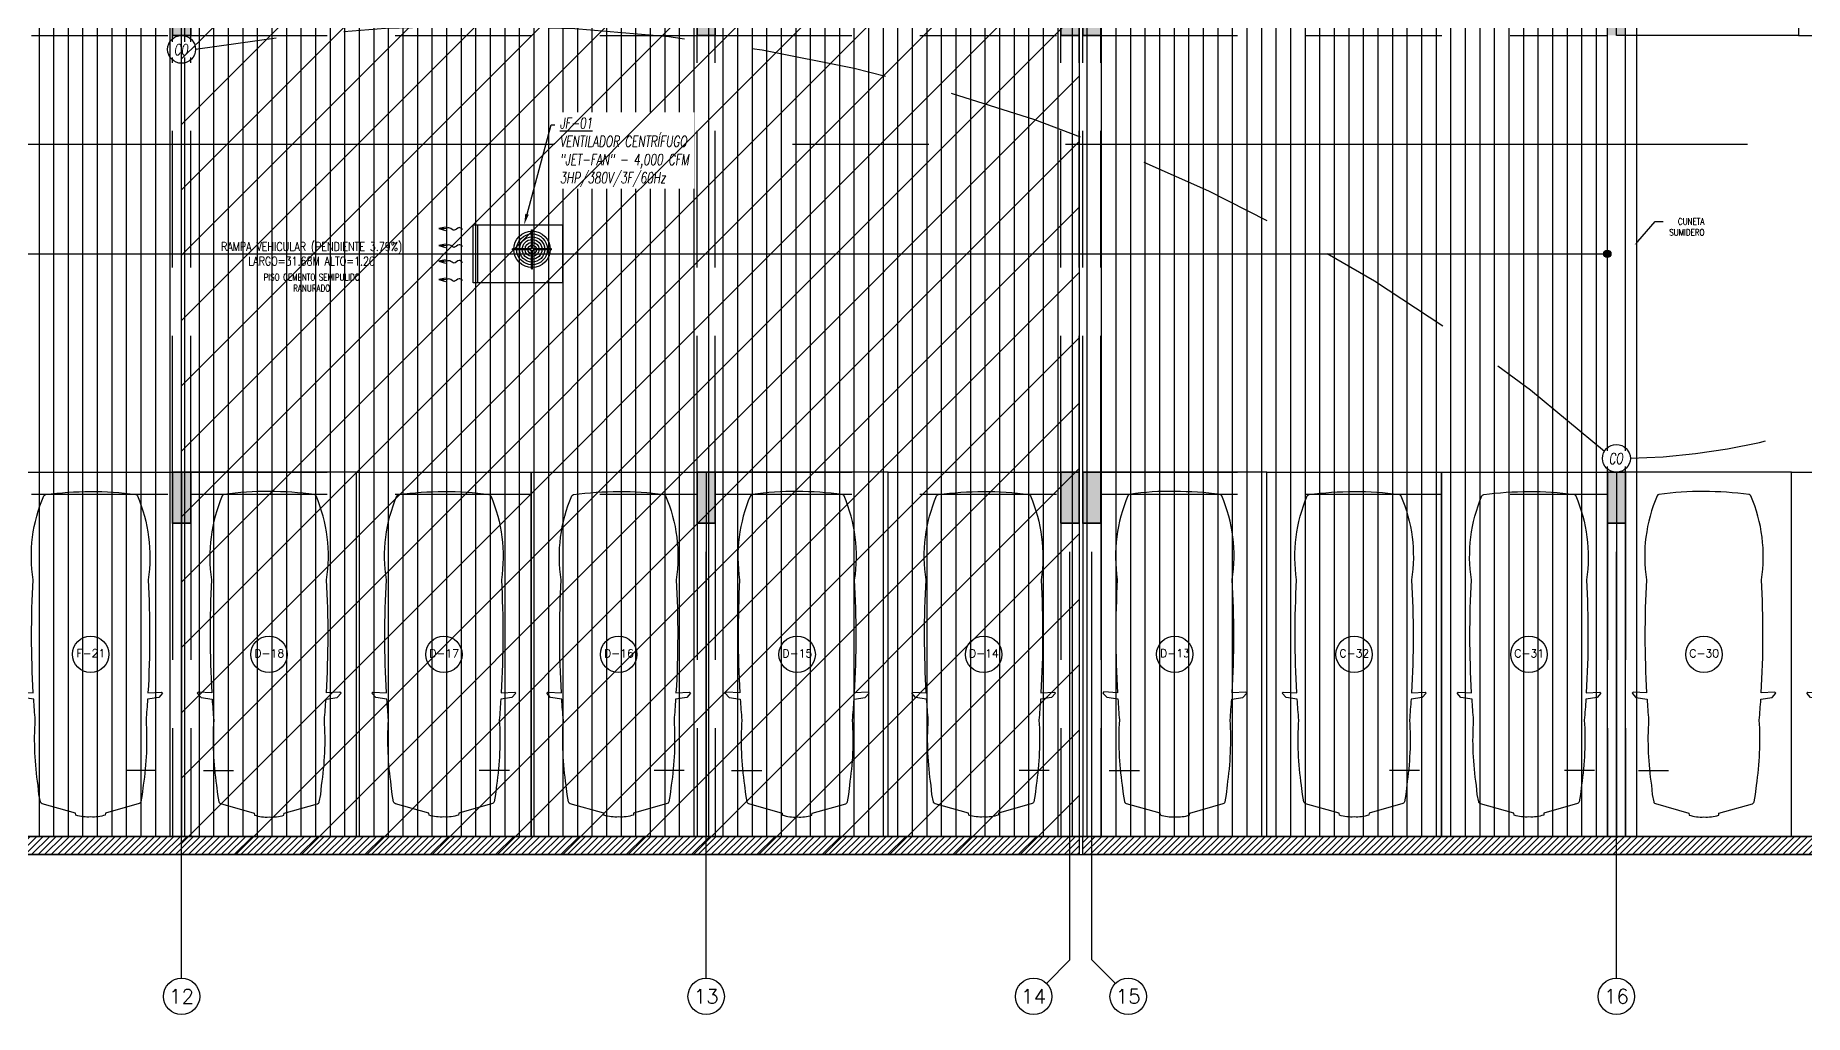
# Model space of a CAD drawing. Extents: x 226317 to 226469, y 8188101 to 8188260.
# Drawn here: x 226413.26 to 226437.58, y 8188149.46 to 8188162.91 of the extents above; entities that cross this region are included whole.
import ezdxf
from ezdxf import colors
from ezdxf.entities.mleader import LeaderData, LeaderLine
from ezdxf.enums import TextEntityAlignment as Align
from ezdxf.math import Vec2, Vec3

# ---------------------------------------------------------------- set-up
doc = ezdxf.new("R2010")
doc.units = 0
doc.header["$LTSCALE"] = 15
for name, pattern in [('CENTER', [2, 1.25, -0.25, 0.25, -0.25]), ('HIDDEN2', [0.1875, 0.125, -0.0625]), ('PHANTOM', [2.5, 1.25, -0.25, 0.25, -0.25, 0.25, -0.25]), ('PHANTOM2', [1.25, 0.625, -0.125, 0.125, -0.125, 0.125, -0.125])]:
    doc.linetypes.add(name, pattern=pattern)
doc.layers.get('0').update_dxf_attribs({"color": 250})
for name, color, linetype in [('A-EJES', 250, 'PHANTOM'), ('A-ESTRUCTURA-HATCH', 250, 'Continuous'), ('A-ESTRUCTURA-MUROS', 252, 'Continuous'), ('A-ESTRUCTURA-VIGAS', 250, 'HIDDEN2'), ('A-HATCH', 250, 'Continuous'), ('A-LINEAS', 250, 'Continuous'), ('A-MOBILIARIO', 250, 'Continuous'), ('A-NUMERO ESTAC', 250, 'Continuous'), ('A-TEXTO-ACABADO PISO', 250, 'Continuous'), ('A-TEXTO-AMBIENTES', 252, 'Continuous'), ('A-TEXTO-INDICACIONES', 250, 'Continuous'), ('A_50_CortesElev', 250, 'CENTER'), ('L-06_EQ-FIN-CONT', 141, 'Continuous'), ('L12 Texto', 12, 'Continuous'), ('L3 Equipos y Ductos', 160, 'Continuous'), ('L4 Linea mediana', 191, 'Continuous'), ('L5 Linea mediana segmentada', 191, 'HIDDEN2'), ('L6 Linea fina', 141, 'Continuous')]:
    doc.layers.add(name, color=color, linetype=linetype)
doc.layers.add('A-ESTRUCTURA-PLACAS', color=252, linetype='Continuous', lineweight=35)
doc.layers.add('A-MUROS', color=252, linetype='Continuous', lineweight=30)
doc.styles.add('JNV ING', font='romans.shx', dxfattribs={"width": 0.7, "oblique": 8, "height": 0.15})
doc.styles.add('ROMANS', font='romans.shx', dxfattribs={"width": 0.8})
doc.styles.add('TXT_COTAS', font='romans.shx', dxfattribs={"width": 0.8})

# ---------------------------------------------------------------- blocks, each defined once
blk = doc.blocks.new('*U78')
at = {"ltscale": 0.5}
blk.add_line((2.1, 4.097), (1.687, 4.097), dxfattribs=at)
blk.add_lwpolyline([(0, 0), (2.4, 0), (2.4, 5), (0, 5)], close=True, dxfattribs=at)
blk.add_lwpolyline([(1.988, 3.029), (2.175, 3.018), (2.189, 3.033), (2.136, 3.092), (1.982, 3.115, 0.005253), (1.961, 3.403, 0.053235), (1.923, 4.298), (1.91, 4.424), (1.891, 4.525), (1.886, 4.535, 0.218656), (1.867, 4.551), (1.406, 4.68), (1.402, 4.708, 0.091554), (1.2, 4.734, 0.09162), (0.998, 4.709), (0.994, 4.682), (0.533, 4.552, 0.218656), (0.514, 4.536), (0.509, 4.527), (0.49, 4.425), (0.477, 4.3, 0.053235), (0.439, 3.404, 0.005253), (0.418, 3.116), (0.264, 3.093), (0.211, 3.034), (0.225, 3.019), (0.412, 3.03, 0.028265), (0.41, 1.476, 0.139924), (0.555, 0.325, 0.272148), (0.579, 0.306, 0.035353), (1.2, 0.266, 0.045639), (1.819, 0.305, 0.272148), (1.843, 0.324, 0.139889), (1.99, 1.475, 0.028265)], format="xyb", close=True, dxfattribs=at)
blk = doc.blocks.new('*U79')
at = {"ltscale": 0.5}
blk.add_line((2.102, 4.097), (1.69, 4.097), dxfattribs=at)
blk.add_lwpolyline([(0, 0), (2.405, 0), (2.405, 5), (0, 5)], close=True, dxfattribs=at)
blk.add_lwpolyline([(1.99, 3.029), (2.177, 3.018), (2.191, 3.033), (2.138, 3.092), (1.985, 3.115, 0.005253), (1.963, 3.403, 0.053235), (1.925, 4.298), (1.912, 4.424), (1.893, 4.525), (1.889, 4.535, 0.218656), (1.87, 4.551), (1.408, 4.68), (1.405, 4.708, 0.091554), (1.203, 4.734, 0.09162), (1, 4.709), (0.997, 4.682), (0.535, 4.552, 0.218656), (0.516, 4.536), (0.512, 4.527), (0.493, 4.425), (0.48, 4.3, 0.053235), (0.442, 3.404, 0.005253), (0.42, 3.116), (0.267, 3.093), (0.214, 3.034), (0.228, 3.019), (0.415, 3.03, 0.028265), (0.412, 1.476, 0.139924), (0.557, 0.325, 0.272148), (0.581, 0.306, 0.035353), (1.203, 0.266, 0.045639), (1.822, 0.305, 0.272148), (1.846, 0.324, 0.139889), (1.993, 1.475, 0.028265)], format="xyb", close=True, dxfattribs=at)
blk = doc.blocks.new('*U82')
at = {"ltscale": 0.5}
blk.add_line((2.15, 4.097), (1.737, 4.097), dxfattribs=at)
blk.add_lwpolyline([(0, 0), (2.5, 0), (2.5, 5), (0, 5)], close=True, dxfattribs=at)
blk.add_lwpolyline([(2.038, 3.029), (2.225, 3.018), (2.239, 3.033), (2.186, 3.092), (2.032, 3.115, 0.005253), (2.011, 3.403, 0.053235), (1.973, 4.298), (1.96, 4.424), (1.941, 4.525), (1.936, 4.535, 0.218656), (1.917, 4.551), (1.456, 4.68), (1.452, 4.708, 0.091554), (1.25, 4.734, 0.09162), (1.048, 4.709), (1.044, 4.682), (0.583, 4.552, 0.218656), (0.564, 4.536), (0.559, 4.527), (0.54, 4.425), (0.527, 4.3, 0.053235), (0.489, 3.404, 0.005253), (0.468, 3.116), (0.314, 3.093), (0.261, 3.034), (0.275, 3.019), (0.462, 3.03, 0.028265), (0.46, 1.476, 0.139924), (0.605, 0.325, 0.272148), (0.629, 0.306, 0.035353), (1.25, 0.266, 0.045639), (1.869, 0.305, 0.272148), (1.893, 0.324, 0.139889), (2.04, 1.475, 0.028265)], format="xyb", close=True, dxfattribs=at)
blk = doc.blocks.new('*U83')
at = {"ltscale": 0.5}
blk.add_line((2.212, 4.097), (1.8, 4.097), dxfattribs=at)
blk.add_lwpolyline([(0, 0), (2.625, 0), (2.625, 5), (0, 5)], close=True, dxfattribs=at)
blk.add_lwpolyline([(2.1, 3.029), (2.287, 3.018), (2.301, 3.033), (2.248, 3.092), (2.095, 3.115, 0.005253), (2.073, 3.403, 0.053235), (2.035, 4.298), (2.022, 4.424), (2.003, 4.525), (1.999, 4.535, 0.218656), (1.98, 4.551), (1.518, 4.68), (1.515, 4.708, 0.091554), (1.313, 4.734, 0.09162), (1.11, 4.709), (1.107, 4.682), (0.645, 4.552, 0.218656), (0.626, 4.536), (0.622, 4.527), (0.603, 4.425), (0.59, 4.3, 0.053235), (0.552, 3.404, 0.005253), (0.53, 3.116), (0.377, 3.093), (0.324, 3.034), (0.338, 3.019), (0.525, 3.03, 0.028265), (0.522, 1.476, 0.139924), (0.667, 0.325, 0.272148), (0.691, 0.306, 0.035353), (1.313, 0.266, 0.045639), (1.932, 0.305, 0.272148), (1.956, 0.324, 0.139889), (2.103, 1.475, 0.028265)], format="xyb", close=True, dxfattribs=at)
blk = doc.blocks.new('*U80')
at = {"ltscale": 0.5}
blk.add_line((2.15, 4.097), (1.737, 4.097), dxfattribs=at)
blk.add_lwpolyline([(0, 0), (2.5, 0), (2.5, 5), (0, 5)], close=True, dxfattribs=at)
blk.add_lwpolyline([(2.038, 3.029), (2.225, 3.018), (2.239, 3.033), (2.186, 3.092), (2.032, 3.115, 0.005253), (2.011, 3.403, 0.053235), (1.973, 4.298), (1.96, 4.424), (1.941, 4.525), (1.936, 4.535, 0.218656), (1.917, 4.551), (1.456, 4.68), (1.452, 4.708, 0.091554), (1.25, 4.734, 0.09162), (1.048, 4.709), (1.044, 4.682), (0.583, 4.552, 0.218656), (0.564, 4.536), (0.559, 4.527), (0.54, 4.425), (0.527, 4.3, 0.053235), (0.489, 3.404, 0.005253), (0.468, 3.116), (0.314, 3.093), (0.261, 3.034), (0.275, 3.019), (0.462, 3.03, 0.028265), (0.46, 1.476, 0.139924), (0.605, 0.325, 0.272148), (0.629, 0.306, 0.035353), (1.25, 0.266, 0.045639), (1.869, 0.305, 0.272148), (1.893, 0.324, 0.139889), (2.04, 1.475, 0.028265)], format="xyb", close=True, dxfattribs=at)
blk = doc.blocks.new('EST P2')
at = {"layer": 'A-ESTRUCTURA-HATCH'}
h = blk.add_hatch(dxfattribs=at)
h.set_pattern_fill('ANSI31', color=256, scale=0.02)
h.set_pattern_definition([(45, (-226392.07709, -8188163.05961), (-0.04490128060535, 0.04490128060535), [])])
h.paths.add_polyline_path([(-3.61, 5.05), (-3.61, 4.85), (-44.785, 4.85), (-44.785, -0.15), (-46.99, -0.15), (-46.99, -11.15), (-3.61, -11.15), (-3.61, -11.4), (-47.24, -11.4), (-47.24, 0.15), (-45.035, 0.15), (-45.035, 5.05)])
h.paths.add_polyline_path([(5.876, 4.85), (5.876, 5.05), (35.53, 5.05), (35.53, 4.85)])
h.paths.add_polyline_path([(35.58, -11.15), (71.88, -11.15), (71.88, -11.4), (35.58, -11.4)])
h.paths.add_polyline_path([(-3.56, -11.15), (35.53, -11.15), (35.53, -11.4), (-3.56, -11.4)])
edge = h.paths.add_edge_path()
edge.add_arc((63.301, -0.15), 9.7, 360, 540)
edge.add_line((53.601, -0.15), (53.801, -0.15))
edge.add_arc((63.301, -0.15), 9.5, 0, 180, ccw=False)
edge.add_line((72.801, -0.15), (73.001, -0.15))
h.paths.add_polyline_path([(47.915, 5.05), (35.58, 5.05), (35.58, 4.85), (47.915, 4.85)])
edge = h.paths.add_edge_path()
edge.add_arc((63.301, -0.15), 3.3, 0.0011, 49.9945)
edge.add_line((65.422, 2.378), (65.422, -0.15))
edge.add_line((65.422, -0.15), (65.272, -0.15))
edge.add_line((65.272, -0.15), (65.272, 2.496))
edge.add_arc((63.301, -0.15), 3.3, 53.3155, 179.9999)
edge.add_line((60.001, -0.15), (59.801, -0.15))
edge.add_arc((63.301, -0.15), 3.5, 0.001, 179.9999, ccw=False)
edge.add_line((66.801, -0.15), (66.601, -0.15))
edge.add_line((66.601, -0.15), (66.601, -0.15))
h.paths.add_polyline_path([(51.865, 4.85), (53.376, 4.85), (53.376, 5.05), (51.865, 5.05)])
h = blk.add_hatch(color=256, dxfattribs=at)
h.dxf.hatch_style = 1
h.paths.add_polyline_path([(1.925, -0.151), (-0.175, -0.151), (-0.175, 4.85), (-3.56, 4.85), (-3.56, 5.05), (3.775, 5.05), (3.775, 3.2), (3.625, 3.2), (3.625, 4.85), (-0.025, 4.85), (-0.025, 2.2), (3.775, 2.2), (3.775, 2.05), (-0.025, 2.05), (-0.025, 0), (1.925, 0)])
h.paths.add_polyline_path([(51.865, 5.05), (47.915, 5.05), (47.915, -0.15), (50.25, -0.15), (50.25, 0), (48.065, 0), (48.065, 2.05), (50.015, 2.05), (50.015, 2.2), (48.065, 2.2), (48.065, 4.85), (51.715, 4.85), (51.715, 1.9), (51.865, 1.9)])
h.paths.add_polyline_path([(71.63, -6.15), (71.88, -6.15), (71.88, -6.85), (71.63, -6.85)])
h.paths.add_polyline_path([(64.42, -6.15), (64.67, -6.15), (64.67, -6.85), (64.42, -6.85)])
h.paths.add_polyline_path([(57.21, -6.15), (57.46, -6.15), (57.46, -6.85), (57.21, -6.85)])
h.paths.add_polyline_path([(50, -6.15), (50.25, -6.15), (50.25, -6.85), (50, -6.85)])
h.paths.add_polyline_path([(42.79, -6.15), (43.04, -6.15), (43.04, -6.85), (42.79, -6.85)])
h.paths.add_polyline_path([(42.79, 0.55), (43.04, 0.55), (43.04, -0.15), (42.79, -0.15)])
h.paths.add_polyline_path([(35.58, -6.15), (35.83, -6.15), (35.83, -6.85), (35.58, -6.85)])
h.paths.add_polyline_path([(35.58, 0.55), (35.83, 0.55), (35.83, -0.15), (35.58, -0.15)])
h.paths.add_polyline_path([(35.28, -6.15), (35.53, -6.15), (35.53, -6.85), (35.28, -6.85)])
h.paths.add_polyline_path([(35.28, 0.55), (35.53, 0.55), (35.53, -0.15), (35.28, -0.15)])
h.paths.add_polyline_path([(30.28, -6.15), (30.53, -6.15), (30.53, -6.85), (30.28, -6.85)])
h.paths.add_polyline_path([(30.28, 0.55), (30.53, 0.55), (30.53, -0.15), (30.28, -0.15)])
h.paths.add_polyline_path([(23.07, -6.15), (23.32, -6.15), (23.32, -6.85), (23.07, -6.85)])
h.paths.add_polyline_path([(23.07, 0.55), (23.32, 0.55), (23.32, -0.15), (23.07, -0.15)])
h.paths.add_polyline_path([(18.07, -6.15), (18.32, -6.15), (18.32, -6.85), (18.07, -6.85)])
h.paths.add_polyline_path([(18.07, 0.55), (18.32, 0.55), (18.32, -0.15), (18.07, -0.15)])
h.paths.add_polyline_path([(10.86, -6.15), (11.11, -6.15), (11.11, -6.85), (10.86, -6.85)])
h.paths.add_polyline_path([(10.86, 0.55), (11.11, 0.55), (11.11, -0.15), (10.86, -0.15)])
h.paths.add_polyline_path([(3.65, -6.15), (3.9, -6.15), (3.9, -6.85), (3.65, -6.85)])
h.paths.add_polyline_path([(3.626, 0.55), (3.9, 0.55), (3.9, -0.15), (3.626, -0.15)])
h.paths.add_polyline_path([(-3.56, -6.15), (-3.31, -6.15), (-3.31, -6.85), (-3.56, -6.85)])
h.paths.add_polyline_path([(-3.56, 0.55), (-3.31, 0.55), (-3.31, -0.15), (-3.56, -0.15)])
h.paths.add_polyline_path([(-3.86, -6.15), (-3.61, -6.15), (-3.61, -6.85), (-3.86, -6.85)])
h.paths.add_polyline_path([(-3.86, 0.55), (-3.61, 0.55), (-3.61, -0.15), (-3.86, -0.15)])
h.paths.add_polyline_path([(-11.07, -6.15), (-10.82, -6.15), (-10.82, -6.85), (-11.07, -6.85)])
h.paths.add_polyline_path([(-11.07, 0.55), (-10.82, 0.55), (-10.82, -0.15), (-11.07, -0.15)])
h.paths.add_polyline_path([(-18.28, -6.15), (-18.03, -6.15), (-18.03, -6.85), (-18.28, -6.85)])
h.paths.add_polyline_path([(-18.28, 0.55), (-18.03, 0.55), (-18.03, -0.15), (-18.28, -0.15)])
h.paths.add_polyline_path([(-25.49, -6.15), (-25.24, -6.15), (-25.24, -6.85), (-25.49, -6.85)])
h.paths.add_polyline_path([(-25.49, 0.55), (-25.24, 0.55), (-25.24, -0.15), (-25.49, -0.15)])
h.paths.add_polyline_path([(-32.7, -6.15), (-32.45, -6.15), (-32.45, -6.85), (-32.7, -6.85)])
h.paths.add_polyline_path([(-32.7, 0.55), (-32.45, 0.55), (-32.45, -0.15), (-32.7, -0.15)])
h.paths.add_polyline_path([(-39.91, -6.15), (-39.66, -6.15), (-39.66, -6.85), (-39.91, -6.85)])
h.paths.add_polyline_path([(-39.91, 0.55), (-39.66, 0.55), (-39.66, -0.15), (-39.91, -0.15)])
at = {"layer": 'A-ESTRUCTURA-MUROS'}
for points in [[(-3.56, -11.15), (35.53, -11.15), (35.53, -11.4), (-3.56, -11.4)], [(35.58, -11.15), (71.88, -11.15), (71.88, -11.4), (35.58, -11.4)]]:
    blk.add_lwpolyline(points, close=True, dxfattribs=at)
at = {"layer": 'A-ESTRUCTURA-PLACAS'}
for points in [[(23.07, 0.55), (23.32, 0.55), (23.32, -0.15), (23.07, -0.15)], [(30.28, 0.55), (30.53, 0.55), (30.53, -0.15), (30.28, -0.15)], [(35.28, 0.55), (35.53, 0.55), (35.53, -0.15), (35.28, -0.15)], [(35.58, 0.55), (35.83, 0.55), (35.83, -0.15), (35.58, -0.15)], [(23.07, -6.15), (23.32, -6.15), (23.32, -6.85), (23.07, -6.85)], [(30.28, -6.15), (30.53, -6.15), (30.53, -6.85), (30.28, -6.85)], [(35.28, -6.15), (35.53, -6.15), (35.53, -6.85), (35.28, -6.85)], [(35.58, -6.15), (35.83, -6.15), (35.83, -6.85), (35.58, -6.85)], [(42.79, -6.15), (43.04, -6.15), (43.04, -6.85), (42.79, -6.85)]]:
    blk.add_lwpolyline(points, close=True, dxfattribs=at)
at = {"layer": 'A-ESTRUCTURA-VIGAS'}
for points in [[(18.32, -0.15), (23.07, -0.15)], [(23.07, -6.15), (23.07, -0.15)], [(23.32, -6.15), (23.32, -0.15)], [(23.32, -0.15), (30.28, -0.15)], [(30.28, -6.15), (30.28, -0.15)], [(30.53, -6.15), (30.53, -0.15)], [(30.53, -0.15), (35.28, -0.15)], [(35.28, -6.15), (35.28, -0.15)], [(35.53, -6.15), (35.53, -0.15)], [(35.58, -6.15), (35.58, -0.15)], [(35.83, -6.15), (35.83, -0.15)], [(35.83, -0.15), (42.79, -0.15)], [(42.79, -6.15), (42.79, -0.15)], [(43.04, -6.15), (43.04, -0.15)], [(18.32, -6.15), (23.07, -6.15)], [(23.32, -6.15), (30.28, -6.15)], [(30.53, -6.15), (35.28, -6.15)], [(35.83, -6.15), (42.79, -6.15)], [(18.32, -6.45), (23.07, -6.45)], [(23.32, -6.45), (30.28, -6.45)], [(30.53, -6.45), (35.28, -6.45)], [(35.83, -6.45), (42.79, -6.45)], [(23.07, -6.85), (23.07, -11.15)], [(23.32, -6.85), (23.32, -11.15)], [(30.28, -6.85), (30.28, -11.15)], [(30.53, -6.85), (30.53, -11.15)], [(35.28, -6.85), (35.28, -11.15)], [(35.53, -6.85), (35.53, -11.15)], [(35.58, -6.85), (35.58, -11.15)], [(35.83, -6.85), (35.83, -11.15)], [(42.79, -6.85), (42.79, -11.15)], [(43.04, -6.85), (43.04, -11.15)]]:
    blk.add_lwpolyline(points, dxfattribs=at)
blk = doc.blocks.new('EJES 1P')
at = {"layer": 'A-EJES', "linetype": 'PHANTOM2'}
for p, q in [((80.091, -18.221), (80.414, -17.898)), ((81.038, -18.221), (80.714, -17.898))]:
    blk.add_line(p, q, dxfattribs=at)
for points in [[(68.204, -18.151), (68.204, -12.292)], [(75.414, -18.151), (75.414, -12.292)], [(80.414, -17.898), (80.414, -12.292)], [(80.714, -17.898), (80.714, -12.292)], [(87.924, -18.151), (87.924, -12.292)]]:
    blk.add_lwpolyline(points, dxfattribs=at)
at = {"layer": 'A-EJES', "linetype": 'Continuous'}
for centre in [(68.204, -18.398), (75.414, -18.398), (79.914, -18.398), (81.214, -18.398), (87.924, -18.398)]:
    blk.add_circle(centre, 0.25, dxfattribs=at)
at = {"layer": 'A-EJES', "linetype": 'Continuous', "style": 'ROMANS'}
for s, p in [('12', (68.204, -18.398)), ('13', (75.414, -18.398)), ('14', (79.914, -18.398)), ('15', (81.214, -18.398)), ('16', (87.924, -18.398))]:
    blk.add_text(s, height=0.2, dxfattribs=at).set_placement(p, align=Align.MIDDLE_CENTER)
blk = doc.blocks.new('*U81')
at = {"ltscale": 0.5}
blk.add_line((2.165, 4.097), (1.752, 4.097), dxfattribs=at)
blk.add_lwpolyline([(0, 0), (2.53, 0), (2.53, 5), (0, 5)], close=True, dxfattribs=at)
blk.add_lwpolyline([(2.053, 3.029), (2.24, 3.018), (2.254, 3.033), (2.201, 3.092), (2.047, 3.115, 0.005253), (2.026, 3.403, 0.053235), (1.988, 4.298), (1.975, 4.424), (1.956, 4.525), (1.951, 4.535, 0.218656), (1.932, 4.551), (1.471, 4.68), (1.467, 4.708, 0.091554), (1.265, 4.734, 0.09162), (1.063, 4.709), (1.059, 4.682), (0.598, 4.552, 0.218656), (0.579, 4.536), (0.574, 4.527), (0.555, 4.425), (0.542, 4.3, 0.053235), (0.504, 3.404, 0.005253), (0.483, 3.116), (0.329, 3.093), (0.276, 3.034), (0.29, 3.019), (0.477, 3.03, 0.028265), (0.475, 1.476, 0.139924), (0.62, 0.325, 0.272148), (0.644, 0.306, 0.035353), (1.265, 0.266, 0.045639), (1.884, 0.305, 0.272148), (1.908, 0.324, 0.139889), (2.055, 1.475, 0.028265)], format="xyb", close=True, dxfattribs=at)
blk = doc.blocks.new('Cortes-Elev.')
at = {"layer": 'A_50_CortesElev', "linetype": 'CENTER', "ltscale": 0.5}
blk.add_lwpolyline([(103.931, 28.354), (-19.094, 28.354)], dxfattribs=at)
blk = doc.blocks.new('EJE')
at = {"linetype": 'Continuous'}
blk.add_circle((0, 0), 0.5, dxfattribs=at)
at = {"layer": 'A-TEXTO-INDICACIONES', "style": 'ROMANS'}
blk.add_attdef('EJE', text='', height=0.22, rotation=0, dxfattribs=at).set_placement((0.007, 0.028), align=Align.MIDDLE_CENTER)

msp = doc.modelspace()

# ---------------------------------------------------------------- hatches: boundary and pattern name
h = msp.add_hatch(color=8)
h.dxf.hatch_style = 1
edge = h.paths.add_edge_path()
edge.add_arc((226434.8671, 8188159.9096), 0.05, 0, 360)
at = {"layer": 'A-HATCH'}
h = msp.add_hatch(dxfattribs=at)
h.set_pattern_fill('_USER', color=8, scale=0.2, angle=90, pattern_type=0)
h.set_pattern_definition([(90, (226435.11709, 8188159.90867), (-0.2, 1e-17), [])])
h.paths.add_polyline_path([(226403.1871, 8188167.9096), (226403.1871, 8188151.9096), (226434.8671, 8188151.9096), (226434.8671, 8188167.9096)])

# ---------------------------------------------------------------- linework, layer by layer
msp.add_line((226403.1871, 8188159.9096), (226434.8671, 8188159.9096))
at = {"color": 8}
msp.add_lwpolyline([(226435.1171, 8188167.9096), (226435.2671, 8188167.9096), (226435.2671, 8188151.9096), (226435.1171, 8188151.9096)], close=True, dxfattribs=at)
msp.add_circle((226434.8671, 8188159.9096), 0.05, dxfattribs=at)
at = {"layer": 'A-LINEAS'}
msp.add_lwpolyline([(226403.1871, 8188167.9096), (226403.1871, 8188151.9096), (226434.8671, 8188151.9096), (226434.8671, 8188167.9096)], close=True, dxfattribs=at)
at = {"layer": 'A-MUROS'}
for p, q in [((226463.953, 8188151.9096), (226345.0871, 8188151.9096)), ((226344.8371, 8188151.6596), (226463.953, 8188151.6596))]:
    msp.add_line(p, q, dxfattribs=at)
at = {"layer": 'A-MUROS', "color": 8}
for points in [[(226415.1471, 8188156.9096), (226415.3971, 8188156.9096), (226415.3971, 8188156.2096), (226415.1471, 8188156.2096)], [(226422.3571, 8188156.9096), (226422.6071, 8188156.9096), (226422.6071, 8188156.2096), (226422.3571, 8188156.2096)], [(226427.3571, 8188156.9096), (226427.6071, 8188156.9096), (226427.6071, 8188156.2096), (226427.3571, 8188156.2096)], [(226427.6571, 8188156.9096), (226427.9071, 8188156.9096), (226427.9071, 8188156.2096), (226427.6571, 8188156.2096)], [(226434.8671, 8188156.9096), (226435.1171, 8188156.9096), (226435.1171, 8188156.2096), (226434.8671, 8188156.2096)]]:
    msp.add_lwpolyline(points, close=True, dxfattribs=at)
at = {"layer": 'L-06_EQ-FIN-CONT', "color": 8}
for p, q in [((226418.9014, 8188160.2768), (226418.8089, 8188160.2581)), ((226418.8089, 8188160.2581), (226418.8979, 8188160.231)), ((226418.9014, 8188160.0423), (226418.8089, 8188160.0237)), ((226418.8089, 8188160.0237), (226418.8979, 8188159.9966)), ((226418.9014, 8188159.8256), (226418.8089, 8188159.8069)), ((226418.8089, 8188159.8069), (226418.8979, 8188159.7798)), ((226418.9014, 8188159.5754), (226418.8089, 8188159.5567)), ((226418.8089, 8188159.5567), (226418.8979, 8188159.5296))]:
    msp.add_line(p, q, dxfattribs=at)
for points in [[(226419.1324, 8188160.2442), (226419.0854, 8188160.2694), (226419.0175, 8188160.2329), (226418.9584, 8188160.2644), (226418.8999, 8188160.2585), (226418.8089, 8188160.2581)], [(226419.1324, 8188160.0097), (226419.0854, 8188160.035), (226419.0175, 8188159.9984), (226418.9584, 8188160.03), (226418.8999, 8188160.0241), (226418.8089, 8188160.0237)], [(226419.1324, 8188159.793), (226419.0854, 8188159.8182), (226419.0175, 8188159.7817), (226418.9584, 8188159.8132), (226418.8999, 8188159.8073), (226418.8089, 8188159.8069)], [(226419.1324, 8188159.5428), (226419.0854, 8188159.568), (226419.0175, 8188159.5315), (226418.9584, 8188159.563), (226418.8999, 8188159.5571), (226418.8089, 8188159.5567)]]:
    msp.add_spline(points, degree=3, dxfattribs=at)
at = {"layer": 'L3 Equipos y Ductos', "color": 8}
for p, q in [((226419.2786, 8188159.5096), (226419.2786, 8188160.3096)), ((226419.2786, 8188160.3096), (226420.5086, 8188160.3096)), ((226420.5086, 8188160.3096), (226420.5086, 8188159.5096)), ((226420.5086, 8188159.5096), (226419.2786, 8188159.5096))]:
    msp.add_line(p, q, dxfattribs=at)
at = {"layer": 'L4 Linea mediana', "color": 8}
for radius in [0.25, 0.2118, 0.1735, 0.1353, 0.0971, 0.0588, 0.0206]:
    msp.add_circle((226420.0892, 8188159.9705), radius, dxfattribs=at)
at = {"layer": 'L5 Linea mediana segmentada', "color": 8}
msp.add_line((226419.3443, 8188159.5096), (226419.3443, 8188160.3096), dxfattribs=at)
at = {"layer": 'L6 Linea fina', "color": 8}
for p, q in [((226420.0816, 8188159.9897), (226420.0816, 8188160.238)), ((226420.0816, 8188160.238), (226420.0968, 8188160.238)), ((226420.0968, 8188159.9897), (226420.0968, 8188160.238)), ((226420.0701, 8188159.9782), (226419.8217, 8188159.9782)), ((226419.8217, 8188159.9629), (226419.8217, 8188159.9782)), ((226420.0701, 8188159.9629), (226419.8217, 8188159.9629)), ((226420.0816, 8188159.703), (226420.0816, 8188159.9514)), ((226420.0968, 8188159.703), (226420.0968, 8188159.9514)), ((226420.3567, 8188159.9782), (226420.1084, 8188159.9782)), ((226420.3567, 8188159.9629), (226420.1084, 8188159.9629)), ((226420.3567, 8188159.9629), (226420.3567, 8188159.9782)), ((226420.0816, 8188159.703), (226420.0968, 8188159.703))]:
    msp.add_line(p, q, dxfattribs=at)

# ---------------------------------------------------------------- block references
for name, p in [('EJES 1P', (226347.0678, 8188168.1096)), ('EST P2', (226392.0771, 8188163.0596))]:
    msp.add_blockref(name, p)
at = {"layer": 'A-MOBILIARIO', "color": 8, "xscale": -1}
for name, p, rotation in [('*U80', (226437.4921, 8188162.9096), 359.9999992943568), ('*U78', (226417.6771, 8188156.9096), 179.9999992943567), ('*U79', (226420.0771, 8188156.9096), 179.9999992943567), ('*U83', (226424.9821, 8188156.9096), 179.9999992943567), ('*U78', (226430.1871, 8188156.9096), 179.9999992943567), ('*U79', (226432.5871, 8188156.9096), 179.9999992943567), ('*U78', (226437.3971, 8188156.9096), 179.9999992943567)]:
    msp.add_blockref(name, p, dxfattribs=dict(at, rotation=rotation))
at = {"layer": 'A-MOBILIARIO', "color": 8}
for name, p, rotation in [('*U80', (226437.4921, 8188162.9096), 7.056432374225115e-07), ('*U79', (226417.6771, 8188156.9096), 180.0000007056432), ('*U82', (226424.9821, 8188156.9096), 180.0000007056432), ('*U81', (226430.1871, 8188156.9108, 0), 180.0000007056432), ('*U79', (226437.3971, 8188156.9096), 180.0000007056432)]:
    msp.add_blockref(name, p, dxfattribs=dict(at, rotation=rotation))
at = {"layer": 'A-MOBILIARIO', "xscale": -1, "rotation": 179.9999992943567}
msp.add_blockref('*U82', (226412.7721, 8188156.9096), dxfattribs=at)
at = {"layer": 'A-NUMERO ESTAC', "xscale": 0.5, "yscale": 0.5, "zscale": 0.5}
msp.add_blockref('EJE', (226414.0221, 8188154.4096), dxfattribs=at).add_auto_attribs({'EJE': 'F-21'})
at = {"layer": 'A-NUMERO ESTAC', "color": 8, "xscale": 0.5, "yscale": 0.5, "zscale": 0.5}
for p, values in [((226416.4746, 8188154.4087), {'EJE': 'D-18'}), ((226418.8771, 8188154.4087), {'EJE': 'D-17'}), ((226421.2796, 8188154.4087, 0), {'EJE': 'D-16'}), ((226423.7321, 8188154.4087, 0), {'EJE': 'D-15'}), ((226426.2946, 8188154.4087, 0), {'EJE': 'D-14'}), ((226428.9221, 8188154.4099, 0), {'EJE': 'D-13'}), ((226431.3871, 8188154.4087), {'EJE': 'C-32'}), ((226433.7896, 8188154.4087), {'EJE': 'C-31'}), ((226436.1946, 8188154.4087), {'EJE': 'C-30'})]:
    msp.add_blockref('EJE', p, dxfattribs=at).add_auto_attribs(values)
at = {"layer": 'A_50_CortesElev'}
msp.add_blockref('Cortes-Elev.', (226362.8621, 8188133.0552), dxfattribs=at)

# ---------------------------------------------------------------- texts
at = {"layer": 'A-TEXTO-ACABADO PISO', "color": 8, "insert": (226417.0602, 8188159.6328), "char_height": 0.09, "attachment_point": 2, "style": 'ROMANS'}
msp.add_mtext_dynamic_manual_height_columns('PISO CEMENTO SEMIPULIDO RANURADO', width=1.586307, gutter_width=12.5, heights=[0], dxfattribs=at)
at = {"layer": 'A-TEXTO-AMBIENTES', "color": 8, "insert": (226417.0591, 8188159.9096), "char_height": 0.12, "width": 7.191569, "attachment_point": 5, "style": 'ROMANS'}
msp.add_mtext('RAMPA VEHICULAR (PENDIENTE 3.79%)\\PLARGO=31.68M ALTO=1.20 ', dxfattribs=at)

# ---------------------------------------------------------------- leaders
at = {"layer": 'A-TEXTO-INDICACIONES', "color": 8}
ml = msp.add_multileader_mtext('Standard', dxfattribs=at)
ml.set_content('CUNETA SUMIDERO', color=8, style='TXT_COTAS')
ml.set_leader_properties(color=7)
ml.build(insert=Vec2(0, 0))
ml.multileader.update_dxf_attribs({"dogleg_length": 0.1105, "arrow_head_size": 0.07})
ctx = ml.context
ctx.base_point, ctx.char_height, ctx.arrow_head_size, ctx.landing_gap_size, ctx.plane_origin = Vec3(226435.6341, 8188160.3547), 0.09, 0.07, 0.05, Vec3(226436.1534, 8188159.8297)
ctx.text_align_type = 2
notes = []
notes.append((ctx, [(0, (1, 1, 0), (226435.5236, 8188160.3547), (1, 0), 0.1105, [(0, [(226435.2394, 8188160.0272)], 0, [])])]))
ctx.mtext.insert, ctx.mtext.width, ctx.mtext.alignment, ctx.mtext.flow_direction = Vec3(226436.2018, 8188160.3997), 0.661659, 3, 5
for ctx, leaders in notes:
    for number, flags, end, landing, length, lines in leaders:
        leader = LeaderData()
        leader.index, (leader.has_last_leader_line, leader.has_dogleg_vector, leader.attachment_direction) = number, flags
        leader.last_leader_point, leader.dogleg_vector, leader.dogleg_length = Vec3(end), Vec3(landing), length
        for number, points, colour, breaks in lines:
            line = LeaderLine()
            line.index, line.vertices, line.color, line.breaks = number, Vec3.list(points), colors.encode_raw_color(colour), breaks
            leader.lines.append(line)
        ctx.leaders.append(leader)

# ---------------------------------------------------------------- next in the draw order: texts
at = {"layer": 'L12 Texto', "color": 8, "ltscale": 1.5, "insert": (226434.887, 8188157.1732, 0), "char_height": 0.15, "attachment_point": 1, "style": 'JNV ING', "bg_fill": 3, "box_fill_scale": 1.2, "bg_fill_color": 256, "bg_fill_transparency": 0}
msp.add_mtext_dynamic_manual_height_columns('CO', width=0.267537, gutter_width=0.75, heights=[0], dxfattribs=at)

# ---------------------------------------------------------------- next in the draw order: leaders
at = {"layer": 'L6 Linea fina', "color": 8}
ml = msp.add_multileader_mtext('Standard', dxfattribs=at)
ml.set_content('{\\L\\C8;JF-01\\l\\PVENTILADOR CENTRÍFUGO\\P"JET-FAN" - 4,000 CFM\\P3HP/380V/3F/60Hz }', color=12, style='JNV ING')
ml.set_leader_properties(color=256, linetype='ByLayer', lineweight=-1)
ml.build(insert=Vec2(0, 0))
ml.multileader.update_dxf_attribs({"dogleg_length": 0.05, "arrow_head_size": 0.15})
ctx = ml.context
ctx.base_point, ctx.char_height, ctx.arrow_head_size, ctx.landing_gap_size, ctx.plane_origin = Vec3(226420.3998, 8188161.6797), 0.15, 0.15, 0.07, Vec3(226423.0168, 8188160.6819)
notes = []
notes.append((ctx, [(1, (1, 1, 0), (226420.3498, 8188161.6797), (1, 0), 0.05, [(0, [(226419.9804, 8188160.3096)], 0, [])])]))
ctx.mtext.insert, ctx.mtext.flow_direction = Vec3(226420.4698, 8188161.7797), 5
ctx.mtext.has_bg_fill, ctx.mtext.bg_color, ctx.mtext.bg_scale_factor, ctx.mtext.bg_transparency, ctx.mtext.use_window_bg_color = 1, -1027028792, 1.5, 0, 1
for ctx, leaders in notes:
    for number, flags, end, landing, length, lines in leaders:
        leader = LeaderData()
        leader.index, (leader.has_last_leader_line, leader.has_dogleg_vector, leader.attachment_direction) = number, flags
        leader.last_leader_point, leader.dogleg_vector, leader.dogleg_length = Vec3(end), Vec3(landing), length
        for number, points, colour, breaks in lines:
            line = LeaderLine()
            line.index, line.vertices, line.color, line.breaks = number, Vec3.list(points), colors.encode_raw_color(colour), breaks
            leader.lines.append(line)
        ctx.leaders.append(leader)

# ---------------------------------------------------------------- next in the draw order: linework, layer by layer
at = {"layer": 'L5 Linea mediana segmentada', "color": 8}
for centre, radius, start, end in [((226434.9702, 8188166.1489, 0), 9.0502, 271.35151, 1.54866), ((226419.3244, 8188139.5487, 0), 23.4888, 48.70419, 99.46048)]:
    msp.add_arc(centre, radius, start, end, dxfattribs=at)
at = {"layer": 'L6 Linea fina', "color": 8, "ltscale": 0.5}
msp.add_circle((226434.9921, 8188157.1011, 0), 0.1915, dxfattribs=at)

# ---------------------------------------------------------------- next in the draw order: texts
at = {"layer": 'L12 Texto', "color": 8, "ltscale": 1.5, "insert": (226415.1667, 8188162.7901), "char_height": 0.15, "attachment_point": 1, "style": 'JNV ING', "bg_fill": 3, "box_fill_scale": 1.2, "bg_fill_color": 256, "bg_fill_transparency": 0}
msp.add_mtext_dynamic_manual_height_columns('CO', width=0.267537, gutter_width=0.75, heights=[0], dxfattribs=at)

# ---------------------------------------------------------------- next in the draw order: hatches: boundary and pattern name
at = {"layer": 'L6 Linea fina'}
h = msp.add_hatch(dxfattribs=at)
h.set_pattern_fill('ANSI31', color=4, scale=0.2)
h.set_pattern_definition([(45, (0, -40), (-0.449012806053, 0.449012806053), [])])
h.paths.add_polyline_path([(226415.2721, 8188168.1096), (226420.8531, 8188168.1096), (226420.8531, 8188168.9595), (226424.8032, 8188168.9595), (226424.8032, 8188168.1096), (226427.6071, 8188168.1096), (226427.6071, 8188151.6595), (226415.2721, 8188151.6595)])

# ---------------------------------------------------------------- next in the draw order: linework, layer by layer
at = {"layer": 'L6 Linea fina', "color": 8}
msp.add_lwpolyline([(226415.2721, 8188168.1096), (226420.8531, 8188168.1096), (226420.8531, 8188168.9595), (226424.8032, 8188168.9595), (226424.8032, 8188168.1096), (226427.6071, 8188168.1096), (226427.6071, 8188151.6595), (226415.2721, 8188151.6595)], close=True, dxfattribs=at)
at = {"layer": 'L6 Linea fina', "color": 8, "ltscale": 0.5}
msp.add_circle((226415.2717, 8188162.7181), 0.1915, dxfattribs=at)

doc.saveas('drawing.dxf')
